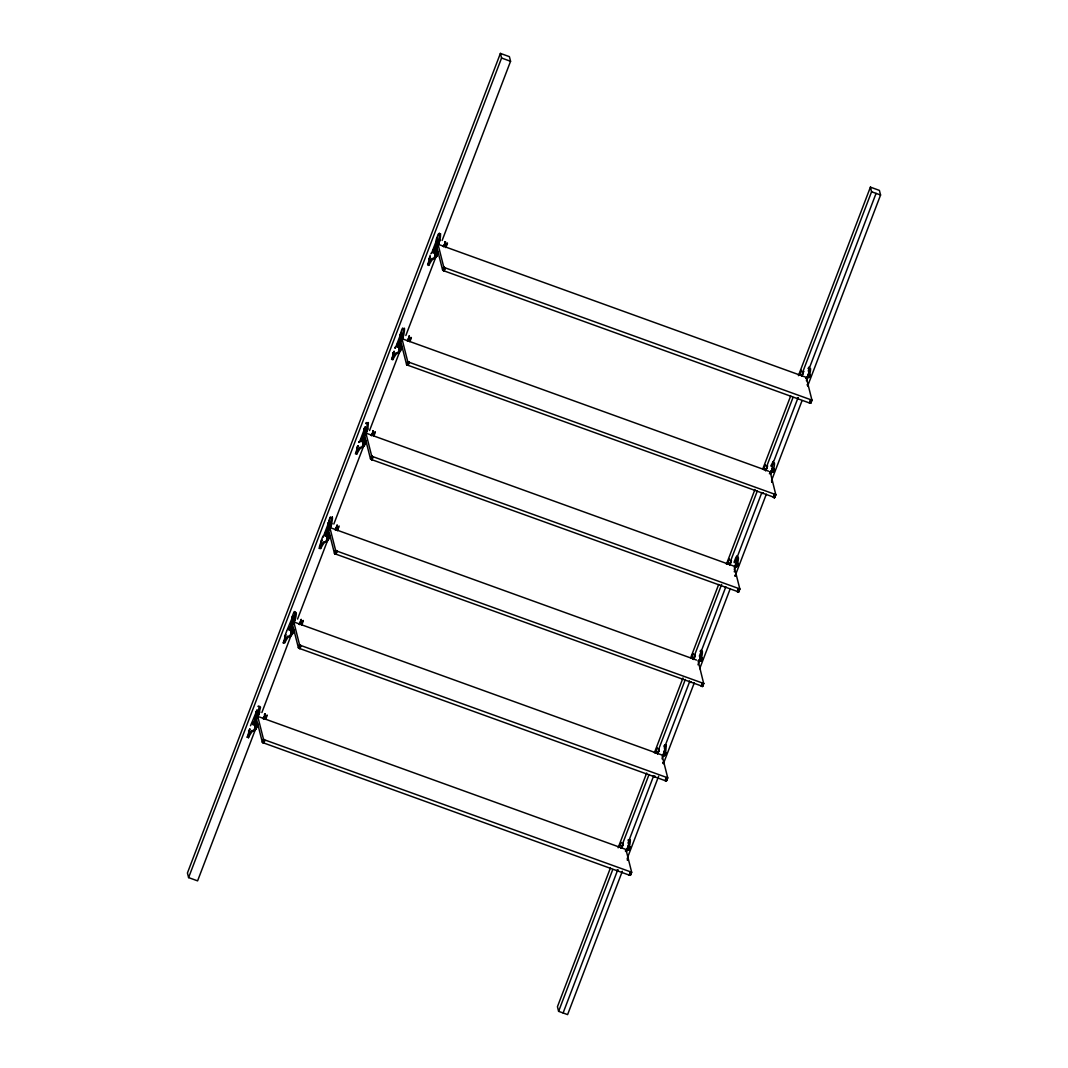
<?xml version="1.0" encoding="UTF-8"?>
<svg xmlns="http://www.w3.org/2000/svg" width="1068" height="1068" viewBox="0 0 1068 1068"><rect width="100%" height="100%" fill="white"/><g stroke="black" fill="none" stroke-linecap="round" stroke-linejoin="round"><path stroke-width="1.5" d="M257.882 715.467L257.895 716.908L259.698 711.902L257.869 716.842L257.962 716.094M329.999 526.631C329.558 531.303 333.109 520.743 331.227 524.001M364.856 431.766C365.483 435.223 368.447 421.046 366.684 423.195M402.115 337.782L402.089 338.89M627.891 849.207C628.184 853.185 630.934 841.103 630.227 839.595M698.806 659.931C699.126 663.989 701.876 651.734 701.142 650.319M700.007 660.371C700.127 664.75 703.358 651.44 702.183 650.946M770.922 471.095L770.922 472.523L772.765 467.557L770.949 472.497L771.069 471.402M772.111 471.522C772.751 475.046 775.835 460.241 773.846 463.178M808.169 377.097C808.81 380.448 811.72 366.818 810.065 368.38M255.719 720.98L257.228 716.107M290.576 626.128C292.125 619.053 292.739 623.098 294.448 617.985C293.753 616.329 296.49 609.815 294.501 612.218M326.634 531.704L329.892 523.013L328.984 524.855M362.679 437.279L364.709 431.539M248.55 731.153L248.764 730.352M698.045 660.611L703.665 683.467L336.941 551.101L335.579 550.26L329.838 527.525L328.69 530.542L334.418 553.277L335.552 554.025L702.624 686.377M738.682 592.006L739.83 588.975L734.103 566.187L365.897 433.101L364.749 436.118L370.476 458.866L371.611 459.6L738.682 591.952M770.161 471.762L775.782 494.618L409.044 362.252L407.682 361.411L401.955 338.676L400.807 341.707L406.534 364.442L407.669 365.176L774.741 497.528M263.996 717.95L263.436 718.898L263.195 718.177M263.756 717.87L263.436 718.27M263.903 717.536L265.238 714.212M295.676 612.698C297.331 610.362 295.422 621.376 293.927 622.163M299.427 623.098L299.467 624.473L300.776 621.696M299.4 623.685L299.427 624.433L299.814 623.445M300.762 619.947L301.309 619.52L300.909 621.309M328.01 539.874L329.718 535.282A18.703 2.056 -70.1 0 1 329.438 535.669M335.312 529.341L335.552 530.048L337.368 525.309M336.073 529.207L335.486 530.008L335.873 529.02M368.393 422.594L367.819 429.376L366.07 433.087M371.931 434.596L371.571 435.637L372.892 432.847M373.413 430.951L373.026 432.46M407.362 340.799L408.23 340.265M408.991 336.861L409.231 336.166L408.83 337.955M409.471 336.527L408.951 336.7M436.385 255.452L437.066 252.649M440.497 233.745C440.83 236.629 439.308 244.105 438.24 243.985M443.42 246.374L444.288 245.84M443.714 246.161L443.474 246.067M444.902 242.716L445.303 241.849L444.181 245.426M445.53 242.102L444.809 242.343M621.202 847.591L621.469 848.286L622.737 845.522M621.149 847.952L621.496 847.485M622.617 845.042L623.018 843.253L622.15 847.031M628.425 840.423C630.133 838.02 627.971 849.741 626.702 849.661M657.207 753.474L657.821 752.847M658.062 752.94L657.474 753.875L658.556 751.004M657.968 752.526L659.049 748.788L658.676 750.617M664.656 755.583L665.711 752.486M693.265 659.049L695.361 654.777M693.679 658.342L693.533 659.463L694.12 658.515M729.377 564.318L730.659 562.168M729.618 564.411L730.178 564.091M730.939 560.166L730.792 561.781M731.42 560.353L731.033 561.861M734.837 566.614L736.346 562.355M736.252 566.547C737.481 565.065 739.176 557.589 738.068 556.909M765.382 470.2L765.996 469.586M766.717 467.744L765.636 470.614L766.237 469.666M767.478 465.928L767.091 467.437M773.753 468.652L772.364 472.363L772.444 471.509M801.494 375.482L802.055 375.162M802.295 375.255L801.681 375.869M802.789 372.064L803.536 371.237L802.442 374.921M803.536 371.504L802.909 372.932M809.304 367.058L808.73 373.827L806.994 377.551M653.162 775.889L653.402 776.463A24.778 2.723 -70.1 0 1 653.803 775.675M300.669 621.216L301.069 619.427L300.575 620.041M329.171 535.842L327.929 539.273M335.486 530.008L335.592 529.247M400.153 350.811L401.982 346.433L401.448 348.595M407.429 340.492L407.682 341.199M628.117 849.647L629.493 846.63M658.916 750.711L658.956 749.282M693.319 658.742L693.492 659.196M765.529 469.479L765.676 470.614L765.569 469.813M766.664 466.356L767.211 465.514L766.851 467.357M802.976 373.533L801.734 376.19L801.774 375.375M808.396 377.538L809.611 374.281M690.422 681.905L690.662 682.479A24.778 2.723 -70.1 0 1 691.063 681.678M284.622 636.621L286.584 631.321M807.955 386.416L808.022 385.681M265.211 714.439L264.851 715.72M292.045 633.805C292.258 636.408 294.942 625.541 293.286 631.829M300.015 623.632L299.227 624.393L299.601 623.432M301.256 620.014L300.201 623.205M301.51 624.38C301.336 627.183 304.473 617.985 302.658 621.122M337.074 525.509L336.727 526.791M365.123 432.006L366.457 428.775M409.191 336.66L408.123 339.851M409.431 336.74L409.071 338.035M445.489 242.329L445.129 243.611M622.978 843.747L621.175 848.219M695.335 654.991L694.974 656.286M698.886 660.558C698.752 663.255 701.863 653.99 700.021 657.301M700.274 660.598L701.129 659.383M731.38 560.566L730.325 563.77M767.438 466.155L766.383 469.346M803.256 371.637L801.614 375.976M808.957 377.511L810.038 374.601M284.382 642.469L284.595 643.163A24.778 2.723 -70.1 0 1 286.464 639.705A32.414 3.564 -70.1 0 1 289.521 636.661A36.459 4.018 -70.1 0 0 292.418 633.991L293.153 632.203M725.305 586.933L725.519 587.627A24.778 2.723 -70.1 0 1 725.92 586.826M762.565 492.935L762.766 493.63A24.778 2.723 -70.1 0 1 763.166 492.842M320.707 542.05C324.725 536.51 319.105 543.852 319.305 548.485M264.944 714.425L264.65 715.52M301.002 620.014L299.961 623.125M337.301 525.67L336.967 526.884M373.359 431.258L372.318 434.369M445.236 242.316L444.929 243.397M623.205 843.92L622.898 845.002M657.394 752.673L657.474 753.875M659.25 749.496L658.208 752.606M695.068 654.991L694.774 656.072M731.126 560.566L730.085 563.677M803.483 371.811L803.189 372.892M257.014 715.026C256.534 717.95 259.35 710.193 257.842 712.77M289.054 629.599C288.947 632.323 291.537 623.138 289.428 628.451M330.159 526.938C330.146 529.848 333.149 518.648 332.335 517.019M365.149 441.792L363.854 445.009M436.358 255.813C436.024 259.577 439.349 247.829 437.506 254.171M700.848 660.545C700.421 663.522 703.251 655.271 701.556 658.529M697.978 664.777L699.647 660.438M289.642 629.519C288.841 633.15 291.964 624.954 290.389 627.517M293.153 620.348L292.952 621.469L293.994 618.118M329.211 525.923C328.37 529.568 331.547 521.371 329.945 523.921M364.749 431.312C364.014 435.076 367.245 425.772 365.269 429.843M337.755 529.301L337.501 530.769L339.117 525.95M364.308 442.699L364.669 440.35A18.703 2.056 -70.1 0 1 363.48 441.551A20.692 2.283 -70.1 0 1 362.96 441.177A22.642 2.496 -70.1 0 1 363.133 438.12A7.489 0.828 -70.1 0 0 363.027 437.119A14.992 1.655 -70.1 0 0 362.786 437.279L362.76 437.306M437.373 242.65C436.585 246.374 439.816 237.577 438.014 240.901M617.224 869.886L617.344 870.887A24.778 2.723 -70.1 0 1 617.745 870.086M664.79 754.969L665.711 754.782A2.924 0.748 21.5 0 1 665.724 755.049L664.964 754.502M735.291 576.133L735.318 575.185A18.703 2.056 -70.1 0 0 735.759 574.637L735.612 576.106M773.032 471.442C772.231 475.06 775.381 466.836 773.779 469.439M797.502 397.777L797.622 398.778A24.778 2.723 -70.1 0 1 798.023 397.977M809.023 377.284L809.277 376.43M247.189 737.334L249.872 728.897M358.034 445.863L355.457 453.967A24.778 2.723 -70.1 0 1 357.379 450.429A32.414 3.564 -70.1 0 1 360.437 447.372A36.459 4.018 -70.1 0 0 363.334 444.715L364.068 442.926M365.216 427.053L359.369 442.312M394.092 351.439L391.569 359.462A24.778 2.723 -70.1 0 1 393.438 356.004A32.414 3.564 -70.1 0 1 396.482 352.961A36.459 4.018 -70.1 0 0 399.379 350.291L400.126 348.502M401.274 332.629L395.44 347.861M437.346 238.151L431.525 253.396M627.437 859.366L627.583 857.898A18.703 2.056 -70.1 0 1 627.33 858.258M771.67 481.681L771.817 480.213A18.703 2.056 -70.1 0 1 771.55 480.56M662.026 758.827L663.135 755.784M663.936 756.157L665.724 751.845L666.285 745.17M253.997 722.435C254.825 718.07 251.26 729.177 254.104 722.462C256.026 717.763 252.622 730.432 253.223 721.808A2.924 2.056 13.6 0 0 252.916 722.449A2.91 2.79 42 0 0 252.609 723.356A2.924 0.748 21.5 0 0 252.622 723.637L253.69 723.263L253.236 722.075A2.924 0.748 21.5 0 1 253.223 721.808M255.826 722.903L255.866 721.487M325.273 534.627C324.205 539.113 327.783 529.287 325.713 533.439M301.697 623.725L302.217 622.19M372.785 432.366L373.026 430.631M400.366 348.275L400.78 346.606L400.18 347.541M434.396 250.353L435.076 249.111L433.675 252.956L434.583 248.951L433.167 252.769L434.062 250.927M689.381 680.877L689.461 682.051M736.039 567.201L737.494 563.116M737.067 565.573C735.999 570.058 739.59 560.206 737.507 564.385M249.859 729.15L248.684 731.66M328.05 522.759L327.969 523.934M734.263 569.564L735.411 566.574M806.38 380.715L807.675 377.431M253.37 723.904L253.97 722.075M289.428 629.479L290.029 627.65L289.281 627.383A2.924 2.056 13.6 0 0 288.974 628.024A2.91 2.79 42 0 0 288.667 628.932A2.924 0.748 21.5 0 0 288.68 629.212L289.748 628.838L289.294 627.664A2.924 0.748 21.5 0 1 289.281 627.383M292.939 620.308L293.526 618.479L292.792 618.212A2.924 2.056 13.6 0 0 292.472 618.853A2.91 2.79 42 0 0 292.178 619.76A2.924 0.748 21.5 0 0 292.191 620.041L293.246 619.667L292.498 619.4A2.924 2.056 13.6 0 0 292.191 620.041M283.287 642.909L283.314 642.869A24.778 2.723 -70.1 0 1 285.263 639.278A32.414 3.564 -70.1 0 1 288.32 636.221A36.459 4.018 -70.1 0 0 291.217 633.564L292.432 629.306A18.703 2.056 -70.1 0 1 291.364 630.4A20.692 2.283 -70.1 0 1 290.843 630.027A22.642 2.496 -70.1 0 1 291.03 626.969A7.489 0.828 -70.1 0 0 290.923 625.955A14.992 1.655 -70.1 0 0 290.67 626.128L290.67 626.128M292.418 633.991L291.19 633.684L292.298 631.148L291.551 630.881A2.924 0.748 21.5 0 1 291.537 630.601L292.285 630.881M325.486 535.055L326.087 533.226L325.339 532.959A2.924 2.056 13.6 0 0 325.032 533.599A2.91 2.79 42 0 0 324.725 534.507A2.924 0.748 21.5 0 0 324.739 534.788L325.486 535.055L326.087 533.226M328.984 525.883L329.585 524.054L328.851 523.787A2.924 2.056 13.6 0 0 328.53 524.428A2.91 2.79 42 0 0 328.236 525.336A2.924 0.748 21.5 0 0 328.25 525.616L329.304 525.242L328.851 524.068A2.924 0.748 21.5 0 1 328.851 523.787M326.728 531.704L326.701 531.731A14.992 1.655 -70.1 0 1 326.982 531.53A7.489 0.828 -70.1 0 1 327.075 532.545A22.642 2.496 -70.1 0 0 326.901 535.602A20.692 2.283 -70.1 0 0 327.422 535.976A18.703 2.056 -70.1 0 0 328.49 534.881L327.275 539.14A36.459 4.018 -70.1 0 1 324.378 541.796A32.414 3.564 -70.1 0 0 321.321 544.854A24.778 2.723 -70.1 0 0 319.452 548.311L319.372 548.458M327.342 539.193L328.343 536.456A20.692 2.283 -70.1 0 1 328.103 536.029A22.642 2.496 -70.1 0 1 328.276 532.985L328.09 532.451M361.959 439.776C363.734 432.58 358.875 447.852 362.145 438.814L361.398 438.534A2.924 2.056 13.6 0 0 361.077 439.175A2.91 2.79 42 0 0 360.784 440.096A2.924 0.748 21.5 0 0 360.797 440.363L361.545 440.643L362.145 438.814M365.656 429.91L364.281 430.911A2.91 2.79 42 0 1 364.589 430.004A2.924 2.056 13.6 0 1 364.896 429.363L365.656 429.91L364.909 429.643A2.924 0.748 21.5 0 1 364.896 429.363M397.603 346.219C400.22 338.356 395.147 352.12 398.204 344.39L397.456 344.123A2.924 2.056 13.6 0 0 397.136 344.75A2.91 2.79 42 0 0 396.842 345.672A2.924 0.748 21.5 0 0 396.855 345.952L397.603 346.219L398.204 344.39M433.648 251.794L434.249 249.965L433.515 249.698A2.924 2.056 13.6 0 0 433.194 250.339A2.91 2.79 42 0 0 432.9 251.247A2.924 0.748 21.5 0 0 432.914 251.527L433.648 251.794L434.249 249.965M437.386 240.994L436.665 243.597L437.439 241.421L436.705 241.154A2.91 2.79 42 0 0 436.398 242.076A2.924 0.748 21.5 0 0 436.411 242.343C437.827 243.691 438.614 237.857 437.493 240.714M664.977 754.782L665.591 753.234L666.339 753.501A2.924 2.804 42 0 1 666.031 754.409A2.924 2.056 13.6 0 1 665.724 755.049M701.316 659.17L701.769 660.358A2.924 0.748 21.5 0 1 701.783 660.625L701.035 660.358L701.649 658.809L702.397 659.076A2.924 2.804 42 0 1 702.09 659.997A2.924 2.056 13.6 0 1 701.783 660.625M737.094 565.933L737.694 564.104L738.429 564.385A2.924 0.748 21.5 0 1 738.442 564.652A2.924 2.804 42 0 1 738.148 565.573A2.924 2.056 13.6 0 1 737.828 566.214L737.08 565.666L737.828 565.933A2.924 0.748 21.5 0 1 737.828 566.214M257.228 726.253L257.735 724.037L255.893 728.99M320.64 547.39L320.654 548.738A24.778 2.723 -70.1 0 1 322.523 545.281A32.414 3.564 -70.1 0 1 325.58 542.237A36.459 4.018 -70.1 0 0 328.477 539.567L329.211 537.778M325.887 534.507L325.513 536.216L326.928 532.411M329.344 537.404L329.505 535.602M364.135 445.756L365.91 440.79L365.309 441.711M400.994 336.313C399.699 341.546 403.597 330.319 401.101 336.006M399.926 345.605L400.46 343.429L399.966 344.043M374.054 434.129C372.265 440.977 377.338 426.933 374.334 433.341M628.999 848.539C627.543 853.479 631.215 844.668 629.559 847.124M735.225 560.793L734.343 562.729M247.295 737.24L247.335 737.147A24.778 2.723 -70.1 0 1 249.204 733.689A32.414 3.564 -70.1 0 1 252.262 730.645A36.459 4.018 -70.1 0 0 255.159 727.975L256.387 723.73A18.703 2.056 -70.1 0 1 255.305 724.825A20.692 2.283 -70.1 0 1 254.785 724.438A22.642 2.496 -70.1 0 1 254.972 721.394A7.489 0.828 -70.1 0 0 254.865 720.379A14.992 1.655 -70.1 0 0 254.611 720.553L254.611 720.553M365.389 443.02L365.777 440.857A18.703 2.056 -70.1 0 1 365.256 441.538M256.867 713.691C255.092 719.298 259.11 709.846 257.214 712.823M264.477 716.027L263.462 718.884M264.717 716.107L263.569 718.764M362.052 439.789C360.53 445.623 364.882 433.274 361.545 440.643M266.025 717.002C263.703 724.384 268.962 711.755 266.466 715.88M363.734 440.416L364.362 437.8L363.908 438.454M392.81 358.367L392.757 359.889A24.778 2.723 -70.1 0 1 394.639 356.445A32.414 3.564 -70.1 0 1 397.683 353.388A36.459 4.018 -70.1 0 0 400.58 350.731L401.328 348.942M300.535 621.603L299.561 623.979M336.594 527.178L335.579 530.035M337.995 528.553L338.569 527.031M372.652 432.754L371.33 435.544L372.118 434.783M408.71 338.342L407.522 341.039L407.936 340.278M408.951 338.423L408.363 339.944M445.009 243.998L444.421 245.52M622.497 845.429L621.963 846.831M658.796 751.098L657.634 753.754M694.841 656.673L694.267 658.195M730.899 562.249L729.738 564.905M766.957 467.824L765.769 470.521M701.115 659.704L701.609 657.367L701.155 658.088M802.776 373.319L802.242 374.721M367.939 423.489L368.353 422.581M665.831 746.078L666.245 745.157M356.939 447.091L356.819 448.386L357.98 445.73M364.148 428.228L364.028 429.51M392.997 352.667L392.877 353.962L394.039 351.305M626.395 851.93L627.397 849.541M769.427 473.805L770.415 471.415M770.629 474.245L771.75 471.602M336.794 527.392L336.26 528.78M444.715 244.051L443.58 246.615L443.994 245.854M694.56 656.713L694.026 658.102M257.108 726.627L256.36 728.416A36.459 4.018 -70.1 0 1 253.463 731.073A32.414 3.564 -70.1 0 0 250.406 734.13A24.778 2.723 -70.1 0 0 248.537 737.587L248.457 737.734M365.269 443.353L364.522 445.156A36.459 4.018 -70.1 0 1 361.625 447.812A32.414 3.564 -70.1 0 0 358.581 450.856A24.778 2.723 -70.1 0 0 356.712 454.314L356.819 452.618M437.386 254.518L436.638 256.307A36.459 4.018 -70.1 0 1 433.741 258.963A32.414 3.564 -70.1 0 0 430.698 262.02A24.778 2.723 -70.1 0 0 428.815 265.478L428.935 263.769M248.657 735.879L248.39 737.761M291.537 630.601A2.924 2.056 13.6 0 0 291.217 631.241A2.91 2.79 42 0 0 290.923 632.163A2.924 0.748 21.5 0 0 290.937 632.43L291.684 632.71L292.579 629.826L292.125 630.561M328.036 537.725L328.45 536.536L327.596 536.189A2.924 2.056 13.6 0 0 327.275 536.817A2.91 2.79 42 0 0 326.982 537.738A2.924 0.748 21.5 0 0 326.995 538.018L328.05 537.645L327.302 537.378A2.924 2.056 13.6 0 0 326.995 538.018M363.467 444.662L364.695 440.991L364.241 441.711M410.392 338.916C407.709 346.913 413.156 334.391 410.686 338.182M440.109 234.493L440.47 233.732M292.031 617.064L293.78 612.458M320.881 541.516L322.71 536.723M328.677 521.104L330.105 517.406M401.955 329.184L400.086 335.085L401.248 332.442M430.217 255.172L428.935 259.537M436.251 239.379L438.147 234.426M734.143 561.968L736.039 557.002M770.789 466.008L773.219 461.469M442.139 240.46L510.557 61.276L509.396 56.657L500.398 53.4L187.434 872.983L188.595 877.602L197.593 880.86L255.906 728.162M188.595 877.602L501.573 58.019L500.398 53.4M293.78 621.95L292.632 624.967L298.373 647.702L299.494 648.45L665.164 780.641L666.566 780.841L667.727 777.824L661.986 755.036L293.78 621.95L299.521 644.685L300.642 645.419L667.727 777.824L666.339 780.922M438.014 244.252L436.852 247.282L442.593 270.017L443.714 270.751L809.397 402.943L810.799 403.157L811.947 400.14L806.22 377.351L438.014 244.252L443.741 267L444.875 267.734L811.947 400.14L810.572 403.223M261.86 712.583L293.099 630.013L292.645 630.747M297.558 619.093L327.903 539.62M333.843 524.041L363.601 446.144M369.555 430.551L399.899 351.092M405.84 335.512L435.597 257.602M262.341 742.193L263.462 739.109L257.735 716.361L256.574 719.391L262.314 742.126L263.436 742.874L629.119 875.066L630.507 875.266L631.669 872.249L625.941 849.46L259.297 716.935M298.399 647.769L299.521 644.685M334.458 553.344L335.579 550.26M370.516 458.933L371.637 455.836L365.897 433.101M406.574 364.508L407.682 361.411M442.619 270.084L443.741 267M262.514 742.367L263.502 739.176M298.573 647.942L299.627 644.832M334.631 553.518L335.686 550.407M370.689 459.093L371.664 455.902M406.748 364.669L407.789 361.558M442.793 270.244L443.847 267.133M262.648 742.46L263.569 739.256M298.706 648.036L299.868 645.019M334.765 553.611L335.926 550.594M370.823 459.187L371.731 455.983M406.881 364.762L408.029 361.745M442.94 270.351L444.088 267.32M262.821 742.554L263.809 739.43M298.88 648.129L300.028 645.112M334.925 553.718L336.086 550.688M370.983 459.293L371.971 456.169M407.041 364.869L408.203 361.852M443.1 270.444L444.248 267.427M263.008 742.66L263.97 739.537M299.067 648.236L300.215 645.219M335.125 553.811L336.273 550.794M371.17 459.4L372.145 456.276M407.228 364.976L408.39 361.945M443.287 270.551L444.448 267.534M263.209 742.767L264.156 739.643M299.267 648.343L300.428 645.326M335.325 553.918L336.487 550.901M371.384 459.494L372.331 456.37M407.442 365.082L408.59 362.052M443.5 270.658L444.648 267.627M263.436 742.874L264.37 739.75M299.494 648.45L300.642 645.419M335.552 554.025L336.7 551.008M371.611 459.6L372.532 456.477M407.669 365.176L408.817 362.159M443.714 270.751L444.875 267.734M263.676 742.968L264.597 739.844M299.721 648.543L300.882 645.526M335.779 554.118L336.941 551.101M371.838 459.694L372.759 456.583M407.896 365.269L409.044 362.252M443.954 270.858L445.102 267.828M263.903 743.048L265.064 740.031L631.669 872.249L630.28 875.333M299.961 648.636L301.123 645.606M336.019 554.212L337.168 551.181M372.078 459.787L373.226 456.77L739.844 588.922L738.455 592.072M408.136 365.363L409.284 362.346M444.181 270.938L445.343 267.921M610.389 868.044L557.443 1006.724L558.604 1011.343L567.602 1014.6L622.337 871.248M618.132 847.792L646.687 773.005M654.417 752.74L682.986 677.953M690.716 657.701L718.684 584.463M726.414 564.211L754.983 489.424M762.712 469.159L790.68 395.934M798.41 375.669L870.407 187.14L879.405 190.398L880.566 195.017L807.982 385.107M558.604 1011.343L612.752 869.552M622.858 843.066L649.037 774.514M658.569 749.576L685.336 679.462M694.507 655.311L721.634 584.423M731.153 559.485L757.332 490.933M766.851 465.995L793.03 397.443M802.549 372.505L871.568 191.759L870.407 187.14M563.103 1012.971L617.838 869.619M627.957 843.133L653.536 776.142M664.256 748.094L689.247 682.652M699.353 656.153L725.532 587.6M735.652 561.114L761.831 492.548M771.95 466.062L798.13 397.51M808.236 371.023L876.067 193.388M625.367 851.049L625.875 849.768M627.69 857.23L658.636 776.209M663.388 763.74L694.333 682.719M699.687 668.688L730.031 589.229M735.385 575.198L766.33 494.177M771.683 480.159L802.028 400.687M629.119 875.066L630.267 872.035M665.164 780.641L666.325 777.611M701.222 686.217L702.384 683.2M737.28 591.792L738.442 588.775M773.339 497.368L774.487 494.351M809.397 402.943L810.545 399.926M629.346 875.146L630.507 872.115M665.404 780.721L666.552 777.691M701.462 686.297L702.61 683.28M737.521 591.872L738.669 588.855M773.566 497.448L774.727 494.431M809.624 403.023L810.786 400.006M629.573 875.213L630.721 872.182M665.631 780.788L666.779 777.771M701.689 686.364L702.837 683.346M737.734 591.939L738.896 588.922M773.793 497.514L774.954 494.497M809.851 403.103L811.012 400.073M629.786 875.266L630.934 872.236M665.845 780.841L666.993 777.824M701.89 686.417L703.051 683.4M737.948 591.992L739.109 588.975M774.006 497.581L775.168 494.551M810.065 403.157L811.213 400.126M629.973 875.306L631.135 872.289M666.031 780.882L667.18 777.864M702.09 686.457L703.238 683.44M738.148 592.032L739.296 589.015M774.207 497.621L775.355 494.591M810.252 403.197L811.413 400.166M630.147 875.333L631.295 872.302M666.205 780.908L667.353 777.891M702.263 686.484L703.411 683.467M738.308 592.059L739.47 589.042M774.367 497.648L775.528 494.618M810.425 403.223L811.587 400.193M702.397 686.497L703.785 683.346L702.624 686.43M774.514 497.648L775.889 494.511M774.741 497.581L775.889 494.564M436.452 252.649L435.41 255.986L436.665 251.607A18.703 2.056 -70.1 0 1 435.597 252.702A20.692 2.283 -70.1 0 1 435.063 252.328A22.642 2.496 -70.1 0 1 435.25 249.285A7.489 0.828 -70.1 0 0 435.143 248.27A14.992 1.655 -70.1 0 0 434.89 248.443C436.558 241.795 439.495 242.276 439.295 233.318M291.684 632.71L292.085 631.428L291.217 631.241M394.746 348.061L395.213 347.127L395.387 347.914M365.897 423.609L366.351 422.688M358.688 442.486L359.075 441.645M250.526 725.746L257.081 710.033M808.009 368.513L809.277 367.045M663.789 746.198L665.044 744.73M401.728 335.886L402.062 335.072M293.153 618.679L292.445 621.282L293.486 617.931M327.382 535.615L328.25 532.972A7.489 0.828 -70.1 0 0 328.17 531.971A14.992 1.655 -70.1 0 0 327.929 532.131L329.505 526.951M446.598 244.118C443.434 253.209 448.947 241.008 447.025 243.157M372.118 434.155L373.266 430.711M336.06 528.58L336.967 525.042M264.197 717.509L265.251 713.945L264.757 714.545M365.189 426.866L364.108 429.456M329.131 521.291L328.023 523.921M293.073 615.702L291.818 617.878M402.97 328.17C404.572 331.934 400.393 338.035 398.738 342.855M259.884 706.442L260.525 707.19L259.11 712.837M805.819 378.486L806.153 377.658M437.373 238.031L436.265 240.554M430.097 256.894L428.989 259.524M444.849 242.69L445.369 241.875L444.715 243.17M257.014 710.127L255.759 712.303M264.771 714.399L264.677 714.732M435.41 252.702L436.144 249.378M327.956 536.657L328.383 535.722M255.305 727.935L256.267 724.571M766.143 469.252L767.491 465.661M293.126 622.043L291.778 626.556M366.978 422.461L366.564 423.449M330.533 517.846C332.508 514.442 329.465 529.968 328.797 526.057M430.938 253.29L431.445 253.49M437.279 253.196L437.933 251.968A18.703 2.056 -70.1 0 1 437.359 252.689M291.03 630.707L292.258 626.649L291.657 627.597M256.106 727.562L256.867 724.611M437.52 243.998L436.091 248.871A14.992 1.655 -70.1 0 1 436.345 248.697A7.489 0.828 -70.1 0 1 436.452 249.712A22.642 2.496 -70.1 0 0 436.265 252.769M293.193 630.561L293.633 629.733A18.703 2.056 -70.1 0 1 292.926 630.601M292.165 633.137L291.751 633.858M264.383 714.746L264.824 713.931M772.137 468.451L773.245 461.469M621.776 847.271L621.336 848.085M331.761 518.234L332.295 517.005M286.785 630.828L293.139 615.609M257.935 706.375C260.018 704.693 258.509 708.578 258.523 711.542C257.028 717.843 256.08 713.077 254.518 720.553M736.613 557.122L737.16 555.881M700.047 651.28L701.102 650.305M629.653 840.823L630.187 839.581M437.159 242.623L436.732 241.715A2.924 2.056 13.6 0 0 436.411 242.343M400.647 335.579A2.924 2.056 13.6 0 1 400.954 334.938L401.701 335.205L400.647 335.579A2.91 2.79 42 0 0 400.34 336.5A2.924 0.748 21.5 0 0 400.353 336.767L401.101 337.034M365.643 429.63L364.589 430.004M810.265 376.724A2.924 2.056 13.6 0 1 809.945 377.364L809.197 377.097L810.265 376.724A2.924 2.804 42 0 0 810.559 375.816A2.924 0.748 21.5 0 0 810.545 375.536L809.798 375.269M737.694 564.104L738.121 565.012A2.924 2.056 13.6 0 0 738.429 564.385M629.973 848.833A2.924 2.056 13.6 0 1 629.666 849.474L628.918 849.207L629.973 848.833A2.924 2.804 42 0 0 630.28 847.925A2.924 0.748 21.5 0 0 630.267 847.645L629.519 847.378M401.608 338.115L400.033 343.295A14.992 1.655 -70.1 0 1 400.286 343.122A7.489 0.828 -70.1 0 1 400.393 344.136A22.642 2.496 -70.1 0 0 400.206 347.193A20.692 2.283 -70.1 0 0 400.74 347.567A18.703 2.056 -70.1 0 0 401.087 347.34M408.657 336.954L409.044 336.246M802.962 372.024L803.51 371.183M729.898 564.104L729.471 564.865M694.56 655.205L694.974 654.457M694.801 655.298L694.881 655.111M693.84 658.529L693.452 659.25M621.963 847.458L621.576 848.179M439.522 240.447L439.989 239.779L438.147 244.612M402.169 334.858L401.101 338.169M403.464 334.858C400.473 346.139 405.092 332.468 404.438 328.17M400.126 350.277L401.288 346.793M257.268 724.691L257.575 724.157A18.703 2.056 -70.1 0 1 257.321 724.518M664.109 751.431L664.563 750.777L662.801 755.77L664.523 751.418L665.084 744.743M665.204 752.299L664.203 755.637M402.663 328.957L402.449 328.29M399.525 350.237L400.607 346.032A18.703 2.056 -70.1 0 1 399.539 347.127A20.692 2.283 -70.1 0 1 399.018 346.753A22.642 2.496 -70.1 0 1 399.192 343.696A7.489 0.828 -70.1 0 0 399.085 342.694A14.992 1.655 -70.1 0 0 398.831 342.855L398.831 342.855M295.422 617.891L293.914 622.31M323.31 536.737L329.184 521.184M443.847 246.655L445.503 241.782M407.789 341.079L409.151 336.126M693.693 659.33L695.188 654.577M439.268 233.305L438.708 234.573L438.441 233.865M365.817 432.086L363.974 437.72A14.992 1.655 -70.1 0 1 364.228 437.546A7.489 0.828 -70.1 0 1 364.335 438.561A22.642 2.496 -70.1 0 0 364.161 441.605M367.646 428.855L366.03 433.461M328.463 535.575L327.756 538.018L326.982 537.738M808.569 373.319L806.954 378.032M628.385 845.295L626.662 850.035M323.057 536.002L323.27 536.75M291.844 626.582L291.871 626.556A14.992 1.655 -70.1 0 1 292.125 626.395A7.489 0.828 -70.1 0 1 292.231 627.397A22.642 2.496 -70.1 0 0 292.045 630.454A20.692 2.283 -70.1 0 0 292.111 630.641M255.786 721.007L255.813 720.98A14.992 1.655 -70.1 0 1 256.066 720.82A7.489 0.828 -70.1 0 1 256.173 721.821A22.642 2.496 -70.1 0 0 255.933 724.491M501.573 58.019L510.557 61.276M871.568 191.759L880.566 195.017M436.705 241.154A2.924 2.056 13.6 0 1 437.012 240.514L437.76 240.794M809.811 375.549L810.559 375.816M436.398 242.076L437.146 242.343M809.945 377.364A2.924 0.748 21.5 0 0 809.931 377.084L809.197 377.097M433.515 249.698A2.924 0.748 21.5 0 0 433.528 249.965L434.262 250.246M433.194 250.339L433.942 250.606M432.914 251.527A2.924 2.056 13.6 0 1 433.221 250.887L433.968 251.154M432.9 251.247L433.648 251.514M435.757 252.916L436.518 253.463L435.771 253.196A2.924 0.748 21.5 0 1 435.757 252.916A2.924 2.056 13.6 0 0 435.45 253.557A2.91 2.79 42 0 0 435.143 254.464A2.924 0.748 21.5 0 0 435.157 254.745L436.225 254.371L435.477 254.104A2.924 2.056 13.6 0 0 435.157 254.745M435.45 253.557L436.198 253.824M435.143 254.464L435.891 254.745M436.638 256.307L435.397 255.746A36.459 4.018 -70.1 0 1 432.54 258.536A32.414 3.564 -70.1 0 0 429.496 261.58A24.778 2.723 -70.1 0 0 427.614 265.038L430.15 256.787M773.739 469.693L774.487 469.96A2.924 0.748 21.5 0 1 774.5 470.227A2.924 2.804 42 0 1 774.207 471.148A2.924 2.056 13.6 0 1 773.886 471.789L773.152 471.522M400.954 334.938A2.924 0.748 21.5 0 0 400.967 335.219L401.701 335.205M773.753 469.96L774.5 470.227M773.432 470.32L774.18 470.601A2.924 2.056 13.6 0 0 774.487 469.96M400.353 336.767A2.924 2.056 13.6 0 1 400.674 336.126L401.421 336.407M773.459 470.881L774.207 471.148M400.34 336.5L401.087 336.767M403.517 339.25L768.6 471.202M397.456 344.123A2.924 0.748 21.5 0 0 397.47 344.39L398.217 344.657M397.136 344.75L397.883 345.031M396.855 345.952A2.924 2.056 13.6 0 1 397.162 345.311L397.91 345.578M396.842 345.672L397.59 345.939M399.846 349.436L399.098 349.169A2.924 0.748 21.5 0 1 399.098 348.889A2.91 2.79 42 0 1 399.392 347.981A2.924 2.056 13.6 0 1 399.699 347.34L400.447 347.607M399.699 347.34A2.924 0.748 21.5 0 0 399.712 347.621L400.46 347.888M399.392 347.981L400.14 348.248M399.098 349.169A2.924 2.056 13.6 0 1 399.419 348.528L400.166 348.795M399.085 348.889L399.832 349.156M399.379 350.291L400.58 350.731M737.708 564.385L738.442 564.652M364.295 431.192A2.924 2.056 13.6 0 1 364.615 430.551L365.363 430.818L364.295 431.192A2.924 0.748 21.5 0 1 364.281 430.911M737.401 565.306L738.148 565.573M361.398 438.534A2.924 0.748 21.5 0 0 361.411 438.814L362.159 439.081M361.077 439.175L361.825 439.442M360.797 440.363A2.924 2.056 13.6 0 1 361.104 439.736L361.852 440.003M360.784 440.096L361.531 440.363M363.787 443.861L363.053 443.594A2.924 0.748 21.5 0 1 363.04 443.313A2.91 2.79 42 0 1 363.334 442.406A2.924 2.056 13.6 0 1 363.654 441.765L364.388 442.032M734.998 575.986L735.745 576.253M363.654 441.765A2.924 0.748 21.5 0 0 363.667 442.032L364.402 442.312M363.334 442.406L364.081 442.673M363.053 443.594A2.924 2.056 13.6 0 1 363.36 442.953L364.108 443.22M363.04 443.313L363.774 443.58M363.334 444.715L364.522 445.156M328.53 524.428L329.278 524.695M328.25 525.616A2.924 2.056 13.6 0 1 328.557 524.975L329.304 525.242M701.342 659.717L702.09 659.997M328.236 525.336L328.971 525.603M331.414 528.086L696.483 660.051M325.339 532.959A2.924 0.748 21.5 0 0 325.353 533.239L326.1 533.506M325.032 533.599L325.767 533.866M324.739 534.788A2.924 2.056 13.6 0 1 325.059 534.147L325.793 534.414M324.725 534.507L325.473 534.788M327.596 536.189A2.924 0.748 21.5 0 0 327.609 536.456L328.343 536.723M327.275 536.817L328.023 537.097M327.275 539.14L328.477 539.567M665.578 752.953L666.325 753.22A2.924 0.748 21.5 0 1 666.339 753.501M292.792 618.212A2.924 0.748 21.5 0 0 292.806 618.479L293.526 618.479M292.472 618.853L293.219 619.12M665.284 754.141L666.031 754.409M292.178 619.76L292.926 620.027M288.974 628.024L289.722 628.291M288.68 629.212A2.924 2.056 13.6 0 1 289.001 628.571L289.748 628.838M288.667 628.932L289.415 629.199M290.937 632.43A2.924 2.056 13.6 0 1 291.244 631.802L291.991 632.069M290.923 632.163L291.671 632.43M256.881 714.732L256.133 714.465A2.924 0.748 21.5 0 1 256.12 714.185A2.91 2.79 42 0 1 256.413 713.264A2.924 2.056 13.6 0 1 256.734 712.636L257.481 712.903M256.734 712.636A2.924 0.748 21.5 0 0 256.747 712.903L257.188 714.091L256.44 713.825A2.924 2.056 13.6 0 0 256.133 714.465M629.533 847.658L630.28 847.925M256.413 713.264L257.161 713.544M256.12 714.185L256.867 714.452M629.666 849.474A2.924 0.748 21.5 0 0 629.653 849.193L628.918 849.207M252.916 722.449L253.663 722.716M252.622 723.637A2.924 2.056 13.6 0 1 252.942 722.996L253.69 723.263M252.609 723.356L253.356 723.623M255.626 727.121L254.878 726.854A2.924 0.748 21.5 0 1 254.865 726.587A2.91 2.79 42 0 1 255.172 725.666A2.924 2.056 13.6 0 1 255.479 725.025L256.227 725.292M255.479 725.025A2.924 0.748 21.5 0 0 255.492 725.305L256.24 725.572M255.172 725.666L255.906 725.933M254.878 726.854A2.924 2.056 13.6 0 1 255.199 726.213L255.933 726.494M254.865 726.587L255.612 726.854M255.159 727.975L256.36 728.416M366.377 422.674L366.538 423.462M294.274 611.523L294.421 612.311M737.2 555.894L736.64 562.569L734.837 566.774M284.609 636.755L285.864 634.579L283.247 642.909M654.337 776.556L654.604 776.903A24.778 2.723 -70.1 0 1 655.004 776.102M628.224 839.715L628.371 840.476M359.182 441.578L359.329 442.339M330.332 517.126L330.479 517.887M810.545 375.536A2.924 2.056 13.6 0 1 810.238 376.176A2.91 2.79 42 0 1 809.931 377.084M807.048 384.707A2.924 0.748 21.5 0 1 807.061 384.987M435.477 254.104A2.924 2.804 42 0 1 435.771 253.196M436.732 241.715A2.924 2.804 42 0 1 437.026 240.794A2.924 0.748 21.5 0 1 437.012 240.514M433.221 250.887A2.924 2.804 42 0 1 433.528 249.965M627.45 860.367A2.924 2.804 42 0 0 627.583 859.793A2.924 0.748 21.5 0 0 627.57 859.526A2.924 2.056 13.6 0 1 627.423 859.927M630.267 847.645A2.924 2.056 13.6 0 1 629.946 848.286A2.91 2.79 42 0 1 629.653 849.193M255.199 726.213A2.924 2.804 42 0 1 255.492 725.305M256.44 713.825A2.924 2.804 42 0 1 256.747 712.903M252.942 722.996A2.924 2.804 42 0 1 253.236 722.075M702.397 659.076A2.924 0.748 21.5 0 0 702.384 658.796A2.924 2.056 13.6 0 1 702.223 659.196M702.063 659.437A2.91 2.79 42 0 1 701.769 660.358M327.302 537.378A2.924 2.804 42 0 1 327.609 536.456M328.557 524.975A2.924 2.804 42 0 1 328.851 524.068M325.059 534.147A2.924 2.804 42 0 1 325.353 533.239M771.817 482.109A2.924 0.748 21.5 0 0 771.804 481.842A2.924 2.056 13.6 0 1 771.643 482.229M773.886 471.789A2.924 0.748 21.5 0 0 773.873 471.509A2.91 2.79 42 0 0 774.18 470.601M399.419 348.528A2.924 2.804 42 0 1 399.712 347.621M400.674 336.126A2.924 2.804 42 0 1 400.967 335.219M397.162 345.311A2.924 2.804 42 0 1 397.47 344.39M738.121 565.012A2.91 2.79 42 0 1 737.828 565.933M734.237 571.287A7.489 0.828 -70.1 0 1 734.384 571.927M363.36 442.953A2.924 2.804 42 0 1 363.667 442.032M364.615 430.551A2.924 2.804 42 0 1 364.909 429.643M361.104 439.736A2.924 2.804 42 0 1 361.411 438.814M666.325 753.22A2.924 2.056 13.6 0 1 666.005 753.861M662.827 762.672A2.924 0.748 21.5 0 0 662.814 762.392A2.924 2.056 13.6 0 1 662.667 762.792M291.244 631.802A2.924 2.804 42 0 1 291.551 630.881M292.498 619.4A2.924 2.804 42 0 1 292.806 618.479M289.001 628.571A2.924 2.804 42 0 1 289.294 627.664M397.603 347.127L399.045 343.562L397.603 347.127M619.173 847.178L621.015 842.505L619.173 847.178M655.231 752.753L657.047 748.067L655.231 752.753M691.29 658.329L693.105 653.643L691.29 658.329M727.348 563.904L729.15 559.231L727.348 563.904M763.393 469.493L765.249 464.807L763.393 469.493M799.451 375.068L801.32 370.436L799.451 375.068M694.854 654.951L694.827 654.938"/></g></svg>
